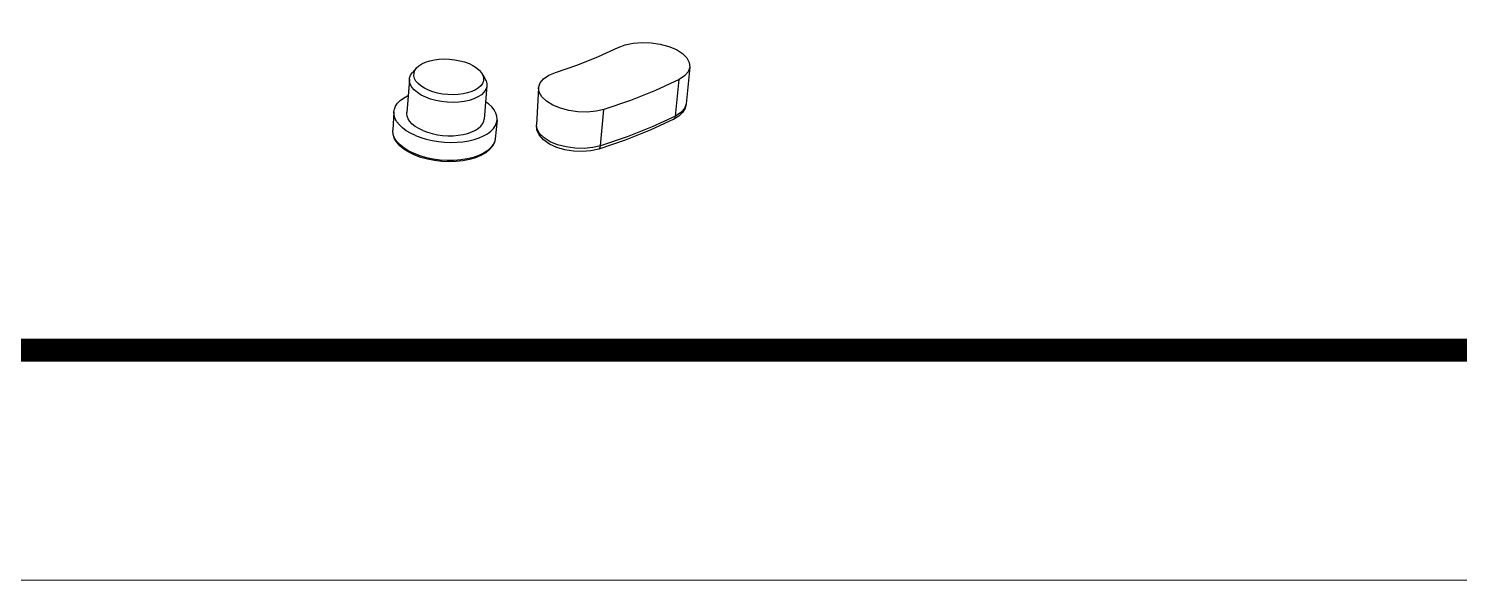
# Model space of a CAD drawing. Header units: millimetres. Extents: x 4697 to 5264, y 321 to 714.
# Drawn here: x 4883.7 to 4944.5, y 320.6 to 344 of the extents above; entities that cross this region are included whole.
import ezdxf
from ezdxf.enums import TextEntityAlignment as Align

# ---------------------------------------------------------------- set-up
doc = ezdxf.new("R2010")
doc.units = ezdxf.units.MM
doc.layers.add('from', color=7, linetype='Continuous', lineweight=13)
doc.styles.add('宋体', font='SimSun.ttf')

# ---------------------------------------------------------------- blocks, each defined once
blk = doc.blocks.new('TK-D')
at = {"layer": 'from'}
blk.add_lwpolyline([(-594.5, -413.12), (594.5, -413.12), (594.5, 413.12), (-594.5, 413.12)], close=True, dxfattribs=at)
at = {"layer": 'from', "const_width": 2.05}
blk.add_lwpolyline([(-574.01, -392.63), (-574.01, 392.63), (574.01, 392.63), (574.01, -392.63), (-574.01, -392.63)], dxfattribs=at)
at = {"layer": 'from', "color": 6, "style": '宋体', "width": 0.7}
blk.add_attdef('70001', text='', height=8.32, dxfattribs=at).set_placement((430.84, -344.43), align=Align.MIDDLE)
blk = doc.blocks.new('A$C41F52299')
at = {"color": 7, "linetype": 'Continuous'}
for p, q in [((185.79, 7.24), (185.48, 6.88)), ((190.82, 6.82), (191.07, 6.43)), ((206.89, 7.3), (206.6, 4.47)), ((185.24, 6.36), (185.03, 3.79)), ((191.22, 5.88), (191.01, 3.3)), ((195.21, 5.71), (195.04, 2.86)), ((205.79, 3.53), (206.07, 6.35)), ((184.03, 3.85), (183.95, 2.43)), ((200, 1.23), (200.26, 4.04)), ((206.04, 3.53), (205.65, 3.28)), ((192.01, 3.2), (191.86, 1.78)), ((201.9, 1.67), (199.85, 0.98))]:
    blk.add_line(p, q, dxfattribs=at)
for points in [[(201.35, 8.81), (201.89, 9.02), (202.52, 9.15), (203.2, 9.21), (203.91, 9.18), (204.61, 9.08), (205.27, 8.9), (205.85, 8.65), (206.32, 8.35), (206.66, 8.01), (206.85, 7.65), (206.89, 7.3)], [(185.79, 7.24), (185.97, 7.4), (186.2, 7.55), (186.48, 7.68), (186.8, 7.79), (187.16, 7.87), (187.53, 7.91), (187.93, 7.93), (188.33, 7.92), (188.73, 7.87), (189.12, 7.8), (189.49, 7.7), (189.84, 7.57)], [(196.52, 6.89), (198.23, 7.47), (199.84, 8.11), (201.35, 8.81)], [(185.24, 6.36), (185.25, 6.45), (185.33, 6.67), (185.48, 6.88)], [(186.7, 5.53), (186.39, 5.68), (186.12, 5.85), (185.9, 6.03), (185.74, 6.23), (185.63, 6.43), (185.58, 6.64), (185.59, 6.84), (185.66, 7.04), (185.79, 7.24)], [(190.82, 6.82), (190.91, 6.66), (190.96, 6.46), (190.95, 6.25), (190.88, 6.05), (190.75, 5.87), (190.57, 5.7), (190.33, 5.54), (190.05, 5.41), (189.73, 5.31), (189.38, 5.23), (189, 5.18), (188.61, 5.17), (188.2, 5.18), (187.8, 5.22), (187.41, 5.3), (187.04, 5.4), (186.7, 5.53)], [(189.84, 7.57), (190.14, 7.42), (190.41, 7.25), (190.63, 7.06), (190.8, 6.87), (190.82, 6.82)], [(195.21, 5.71), (195.33, 6.08), (195.59, 6.4), (195.99, 6.68), (196.52, 6.89)], [(206.89, 7.3), (206.76, 6.94), (206.49, 6.62), (206.07, 6.35)], [(186.49, 4.98), (186.15, 5.15), (185.85, 5.34), (185.61, 5.55), (185.42, 5.76), (185.3, 5.99), (185.24, 6.22), (185.24, 6.36)], [(191.22, 5.88), (191.21, 5.79), (191.13, 5.57), (190.99, 5.36), (190.79, 5.17), (190.53, 5), (190.22, 4.86), (189.86, 4.74), (189.47, 4.66), (189.05, 4.6), (188.61, 4.58), (188.16, 4.6), (187.72, 4.65), (187.28, 4.73), (186.87, 4.84), (186.49, 4.98)], [(191.07, 6.43), (191.16, 6.25), (191.22, 6.02), (191.22, 5.88)], [(200.26, 4.04), (199.65, 3.9), (198.96, 3.84), (198.25, 3.85), (197.55, 3.95), (196.89, 4.13), (196.3, 4.37), (195.82, 4.67), (195.47, 5), (195.26, 5.36), (195.21, 5.71)], [(206.07, 6.35), (204.25, 5.51), (202.32, 4.74), (200.26, 4.04)], [(184.03, 3.85), (184.07, 4.06), (184.16, 4.3), (184.32, 4.52), (184.52, 4.73), (184.78, 4.92), (185.08, 5.09), (185.14, 5.12)], [(192.01, 3.2), (192.01, 3.26), (191.99, 3.51), (191.91, 3.76), (191.78, 4), (191.59, 4.24), (191.34, 4.47), (191.12, 4.63)], [(206.6, 4.47), (206.47, 4.1), (206.2, 3.79), (205.79, 3.53)], [(206.6, 4.47), (206.52, 4.14), (206.34, 3.83), (206.04, 3.53)], [(185.7, 2.03), (185.32, 2.21), (184.99, 2.4), (184.7, 2.62), (184.46, 2.84), (184.27, 3.08), (184.13, 3.32), (184.05, 3.57), (184.03, 3.82), (184.03, 3.85)], [(186.28, 2.41), (185.96, 2.56), (185.69, 2.73), (185.45, 2.91), (185.27, 3.11), (185.13, 3.32), (185.05, 3.52), (185.03, 3.73), (185.03, 3.79)], [(205.79, 3.53), (203.98, 2.69), (202.05, 1.92), (200, 1.23)], [(205.65, 3.28), (205.7, 3.32), (205.76, 3.41), (205.79, 3.53)], [(183.98, 2.1), (183.95, 2.38), (183.95, 2.43)], [(185.64, 0.52), (185.2, 0.73), (184.81, 0.97), (184.49, 1.24), (184.24, 1.53), (184.06, 1.83), (183.97, 2.13), (183.95, 2.43)], [(185.7, 2.03), (186.11, 1.87), (186.54, 1.74), (187, 1.64), (187.47, 1.56), (187.95, 1.51), (188.43, 1.49), (188.91, 1.51), (189.37, 1.55), (189.81, 1.62), (190.23, 1.71), (190.62, 1.84), (190.96, 1.99), (191.27, 2.16), (191.52, 2.35), (191.73, 2.56), (191.88, 2.79), (191.97, 3.02), (192.01, 3.2)], [(186.28, 2.41), (186.63, 2.28), (187, 2.17), (187.39, 2.09), (187.8, 2.03), (188.21, 2.01), (188.61, 2.01), (189, 2.04), (189.38, 2.1), (189.73, 2.19), (190.05, 2.3), (190.33, 2.43), (190.57, 2.59), (190.76, 2.76), (190.9, 2.95), (190.98, 3.14), (191.01, 3.3)], [(199.85, 0.98), (199.24, 0.84), (198.58, 0.78), (197.9, 0.81), (197.24, 0.92), (196.62, 1.1), (196.06, 1.36), (195.59, 1.69), (195.26, 2.08), (195.08, 2.47), (195.04, 2.86)], [(200, 1.23), (199.39, 1.09), (198.72, 1.02), (198.02, 1.04), (197.33, 1.14), (196.68, 1.31), (196.11, 1.55), (195.64, 1.84), (195.29, 2.17), (195.09, 2.52), (195.04, 2.86)], [(205.65, 3.28), (203.83, 2.44), (201.9, 1.67)], [(185.6, 0.63), (185.18, 0.83), (184.82, 1.05), (184.51, 1.3), (184.26, 1.56), (184.08, 1.83), (183.98, 2.1)], [(191.86, 1.78), (191.83, 1.6), (191.71, 1.34), (191.53, 1.09), (191.28, 0.86), (190.96, 0.66), (190.59, 0.48), (190.17, 0.33), (189.7, 0.22), (189.21, 0.14), (188.69, 0.1), (188.15, 0.1), (187.61, 0.13), (187.07, 0.2), (186.55, 0.31), (186.06, 0.45), (185.6, 0.63)], [(191.86, 1.78), (191.8, 1.49), (191.65, 1.21), (191.43, 0.94), (191.13, 0.7), (190.76, 0.49), (190.34, 0.31), (189.87, 0.17), (189.37, 0.07), (188.84, 0.02), (188.28, 0), (187.73, 0.03), (187.17, 0.09), (186.63, 0.2), (186.12, 0.34), (185.64, 0.52)], [(199.85, 0.98), (199.92, 1.02), (199.97, 1.11), (200, 1.23)]]:
    blk.add_lwpolyline(points, dxfattribs=at)

msp = doc.modelspace()

# ---------------------------------------------------------------- block references
for name, p, xscale, yscale, zscale in [('TK-D', (4980.539, 517.437), 0.4764710132059171, 0.4764710132053718, 0.4764710132046591), ('A$C41F52299', (4797.989, 338.359), 0.55, 0.55, 0.55)]:
    msp.add_blockref(name, p, dxfattribs=dict(xscale=xscale, yscale=yscale, zscale=zscale))

doc.saveas('drawing.dxf')
